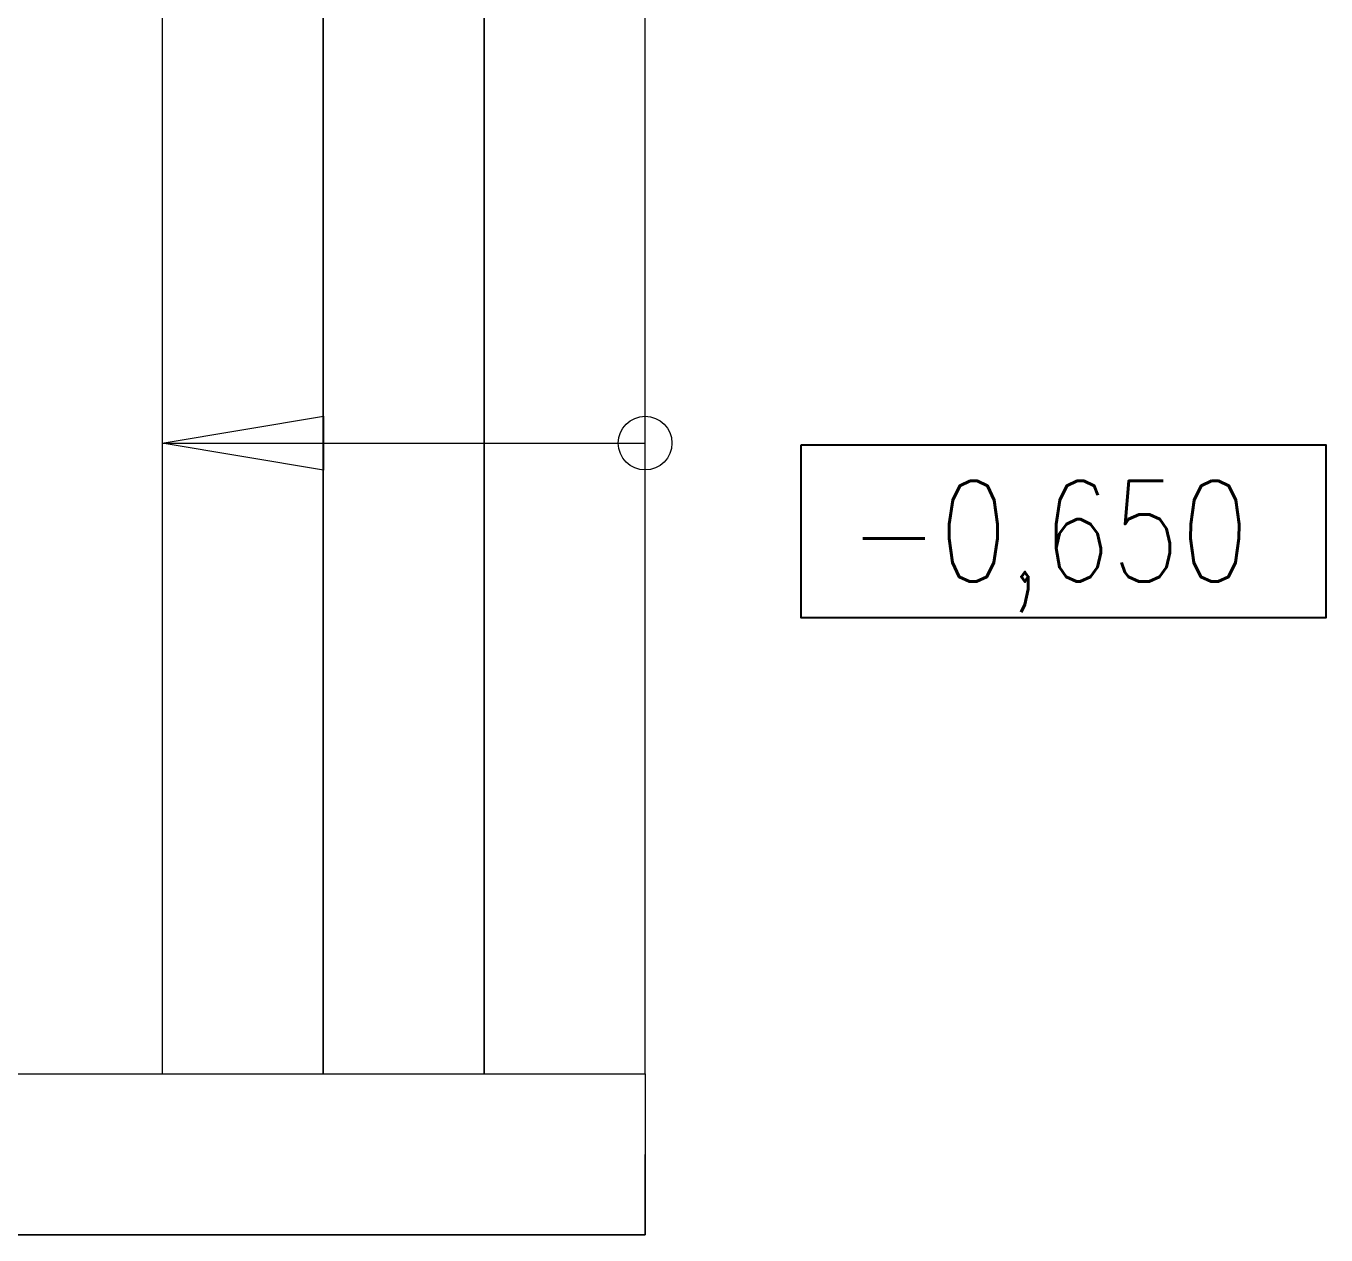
# Model space of a CAD drawing. Header units: inches. Extents: x -21163 to 11874, y -14995 to 6550.
# Drawn here: x 1771 to 4194, y -7989 to -5737 of the extents above; entities that cross this region are included whole.
import ezdxf

# ---------------------------------------------------------------- set-up
doc = ezdxf.new("R2010")
doc.units = ezdxf.units.IN
doc.header["$MEASUREMENT"] = 0
doc.layers.add('mark', color=8, linetype='Continuous', lineweight=15)
doc.layers.add('stair1', color=8, linetype='Continuous', lineweight=15)
doc.styles.add('GOST 2.304', font='CS_Gost2304.shx', dxfattribs={"width": 0.8, "oblique": 15})

msp = doc.modelspace()

# ---------------------------------------------------------------- linework, layer by layer
at = {"layer": 'mark', "linetype": 'Continuous', "lineweight": 25, "ltscale": 75}
msp.add_lwpolyline([(3215.6, -6517), (4193.6, -6517), (4193.6, -6839.5), (3215.6, -6839.5)], close=True, dxfattribs=at)
at = {"layer": 'stair1', "linetype": 'Continuous', "ltscale": 100}
for p, q in [((2024.9, -6514), (2325.3, -6463.7)), ((2325.3, -6463.7), (2325.3, -6564.3)), ((2325.3, -6564.3), (2024.9, -6514))]:
    msp.add_line(p, q, dxfattribs=at)
at = {"layer": 'stair1', "ltscale": 75}
for points in [[(2324.9, -5489), (2024.9, -5489), (2024.9, -7689), (2324.9, -7689)], [(2624.9, -5489), (2324.9, -5489), (2324.9, -7689), (2624.9, -7689)], [(2924.9, -5489), (2624.9, -5489), (2624.9, -7689), (2924.9, -7689)], [(-75.6, -7689), (2924.9, -7689), (2924.9, -7989), (-75.6, -7989)]]:
    msp.add_lwpolyline(points, close=True, dxfattribs=at)
at = {"layer": 'stair1', "linetype": 'Continuous', "ltscale": 100}
msp.add_lwpolyline([(2024.9, -6514), (2624.9, -6514)], dxfattribs=at)
at = {"layer": 'stair1', "ltscale": 100}
msp.add_lwpolyline([(2024.9, -6514), (2924.9, -6514)], dxfattribs=at)
at = {"layer": 'stair1', "ltscale": 75}
msp.add_lwpolyline([(-13825.6, -7839), (-13825.6, -7989), (2924.9, -7989), (2924.9, -7839)], dxfattribs=at)
at = {"layer": 'stair1', "ltscale": 100}
msp.add_circle((2924.9, -6514), 50, dxfattribs=at)

# ---------------------------------------------------------------- texts
at = {"layer": 'mark', "linetype": 'Continuous', "lineweight": 25, "ltscale": 75, "insert": (3304.6, -6584.5), "char_height": 187.5, "width": 940.362, "attachment_point": 1, "style": 'GOST 2.304'}
msp.add_mtext('\\Fsimplex.shx;\\W0.8000000000;\\Q0.2617993878;\\T1.0000000000;\\o\\l-0,650', dxfattribs=at)

doc.saveas('drawing.dxf')
